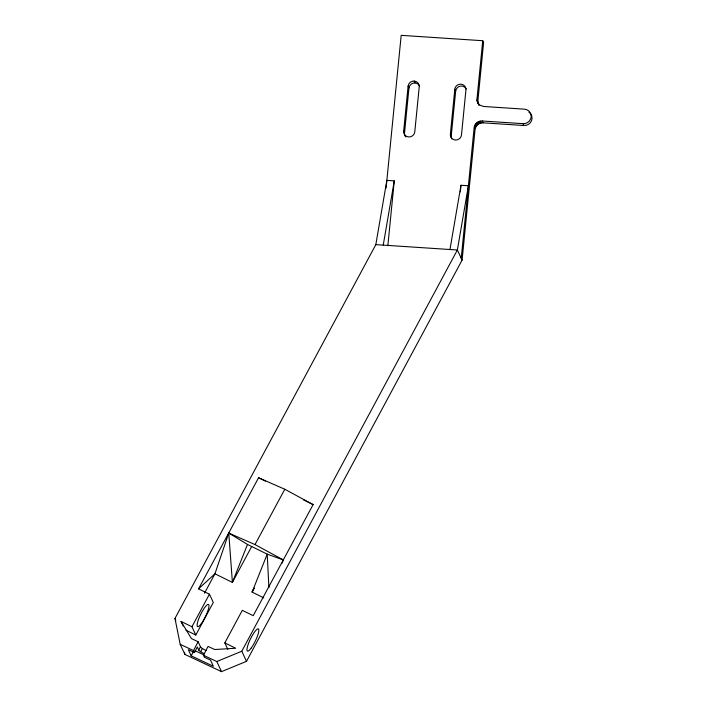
<?xml version="1.0" encoding="UTF-8"?>
<svg xmlns="http://www.w3.org/2000/svg" width="707" height="707" viewBox="0 0 707 707"><rect width="100%" height="100%" fill="white"/><g stroke="black" fill="none" stroke-linecap="round" stroke-linejoin="round"><path stroke-width="1.06" d="M477.296 101.552L478.957 105.096L477.296 101.552L477.004 98.741L482.74 40.723L401.187 35.35L386.093 188.08M478.153 103.39L477.826 101.534L483.597 42.561L482.74 40.723M387.851 245.7L394.267 180.877L386.853 180.382L375.824 244.631L174.974 618.431L180.197 644.316L184.916 654.426L221.512 671.65L246.504 661.337L462.086 260.123L475.148 128.647C475.952 125.104 479.514 122.55 483.12 122.824L523.896 125.51A7.494 7.22 -25 0 0 528.942 112.227M403.662 131.131L408.107 86.166A5.621 5.417 -25 0 1 414.205 81.093A5.621 5.417 -25 0 1 419.224 86.899L414.779 131.864A5.621 5.417 -25 0 1 408.681 136.937A5.621 5.417 -25 0 1 403.662 131.131L404.519 132.969A5.621 5.417 -25 0 0 405.765 136.919M404.519 132.969L408.964 88.004L408.107 86.166M450.368 134.206L454.813 89.25A5.621 5.417 -25 0 1 460.911 84.177A5.621 5.417 -25 0 1 465.931 89.983L461.485 134.94A5.621 5.417 -25 0 1 455.388 140.013A5.621 5.417 -25 0 1 450.368 134.206L451.225 136.044A5.621 5.417 -25 0 0 451.702 138.819M451.225 136.044L455.67 91.088L454.813 89.25M460.337 191.862L460.982 185.269L468.396 185.764L457.367 250.004L241.794 651.227L216.793 661.54L203.466 655.265L208.044 646.41L214.751 649.53L235.714 648.248L224.817 642.893L242.315 610.335L253.212 615.682L313.121 504.604L284.806 489.253L258.585 477.755L198.543 588.851L209.44 594.198L213.302 602.47L195.804 635.036L185.897 630.176M461.229 258.285L474.132 127.746C474.477 123.787 478.321 120.667 482.262 120.985L523.039 123.672A7.494 7.22 -25 0 0 531.169 116.911A7.494 7.22 -25 0 0 524.47 109.17L483.703 106.483L480.088 105.263L478.1 103.257M383.238 245.117L394.267 180.877M449.961 249.518L460.982 185.269M282.243 563.064L283.304 559.926L254.997 544.576L228.759 533.078L214.937 573.792L204.491 593.235M232.4 582.391L247.503 544.443L228.759 533.078L232.4 582.391L214.937 573.792L198.543 588.851M204.385 653.781A5.621 0.954 27.3 0 1 198.764 650.06L197.333 646.976L194.443 652.561L193.524 650.581L198.101 641.735L191.42 638.598L181.045 621.418L191.942 626.764L195.804 635.036M203.466 655.265L204.394 657.245L210.527 660.126L213.399 666.286L191.182 655.831L193.585 651.182M198.764 650.06L200.452 646.79L198.101 641.735M200.673 651.721L202.37 648.452M191.942 626.764L209.44 594.198M232.294 582.586L251.719 546.431M254.997 544.576L284.806 489.253M375.824 244.631L457.367 250.004L462.086 260.123M283.304 559.926L267.211 554.155L247.503 544.443M195.035 650.705L203.722 654.797M180.197 644.316L193.524 650.581M194.443 652.561L188.309 649.671L191.182 655.831M258.585 477.755L265.399 481.113M303.383 499.814L313.121 504.604M263.738 597.848L252.099 592.104L267.211 554.155L268.907 587.72M523.039 123.672L523.896 125.51M476.969 99.687L477.826 101.534M477.066 100.633L477.923 102.471M482.262 120.985L483.12 122.824M480.318 121.109L481.175 122.947M479.373 121.348L480.23 123.186M478.462 121.71L479.319 123.548M477.605 122.187L478.462 124.025M476.81 122.762L477.667 124.6M476.103 123.433L476.96 125.272M475.484 124.185L476.341 126.023M474.971 125.006L475.829 126.845M474.574 125.89L475.431 127.728M474.291 126.809L475.148 128.647M414.205 81.093L415.062 82.94M241.794 651.227L246.504 661.337M224.817 642.893L227.822 649.335M216.793 661.54L221.512 671.65M181.045 621.418L183.193 626.013M174.974 618.431L175.831 620.269M184.474 652.269L184.916 654.426M455.67 91.088A5.621 5.417 -25 0 1 466.311 89.055M408.964 88.004A5.621 5.417 -25 0 1 419.605 85.971M206.073 650.511A5.621 0.954 27.3 0 1 200.452 646.79M254.14 588.197L252.099 592.104L254.193 588.215M251.232 648.001A12.373 2.642 -63.9 0 0 258.674 629.257A12.373 2.642 -63.9 0 0 248.784 642.743A12.373 2.642 -63.9 0 0 251.232 648.001M201.389 623.539A12.373 2.642 -63.9 0 0 208.821 604.794A12.373 2.642 -63.9 0 0 198.941 618.28A12.373 2.642 -63.9 0 0 201.389 623.539"/></g></svg>
